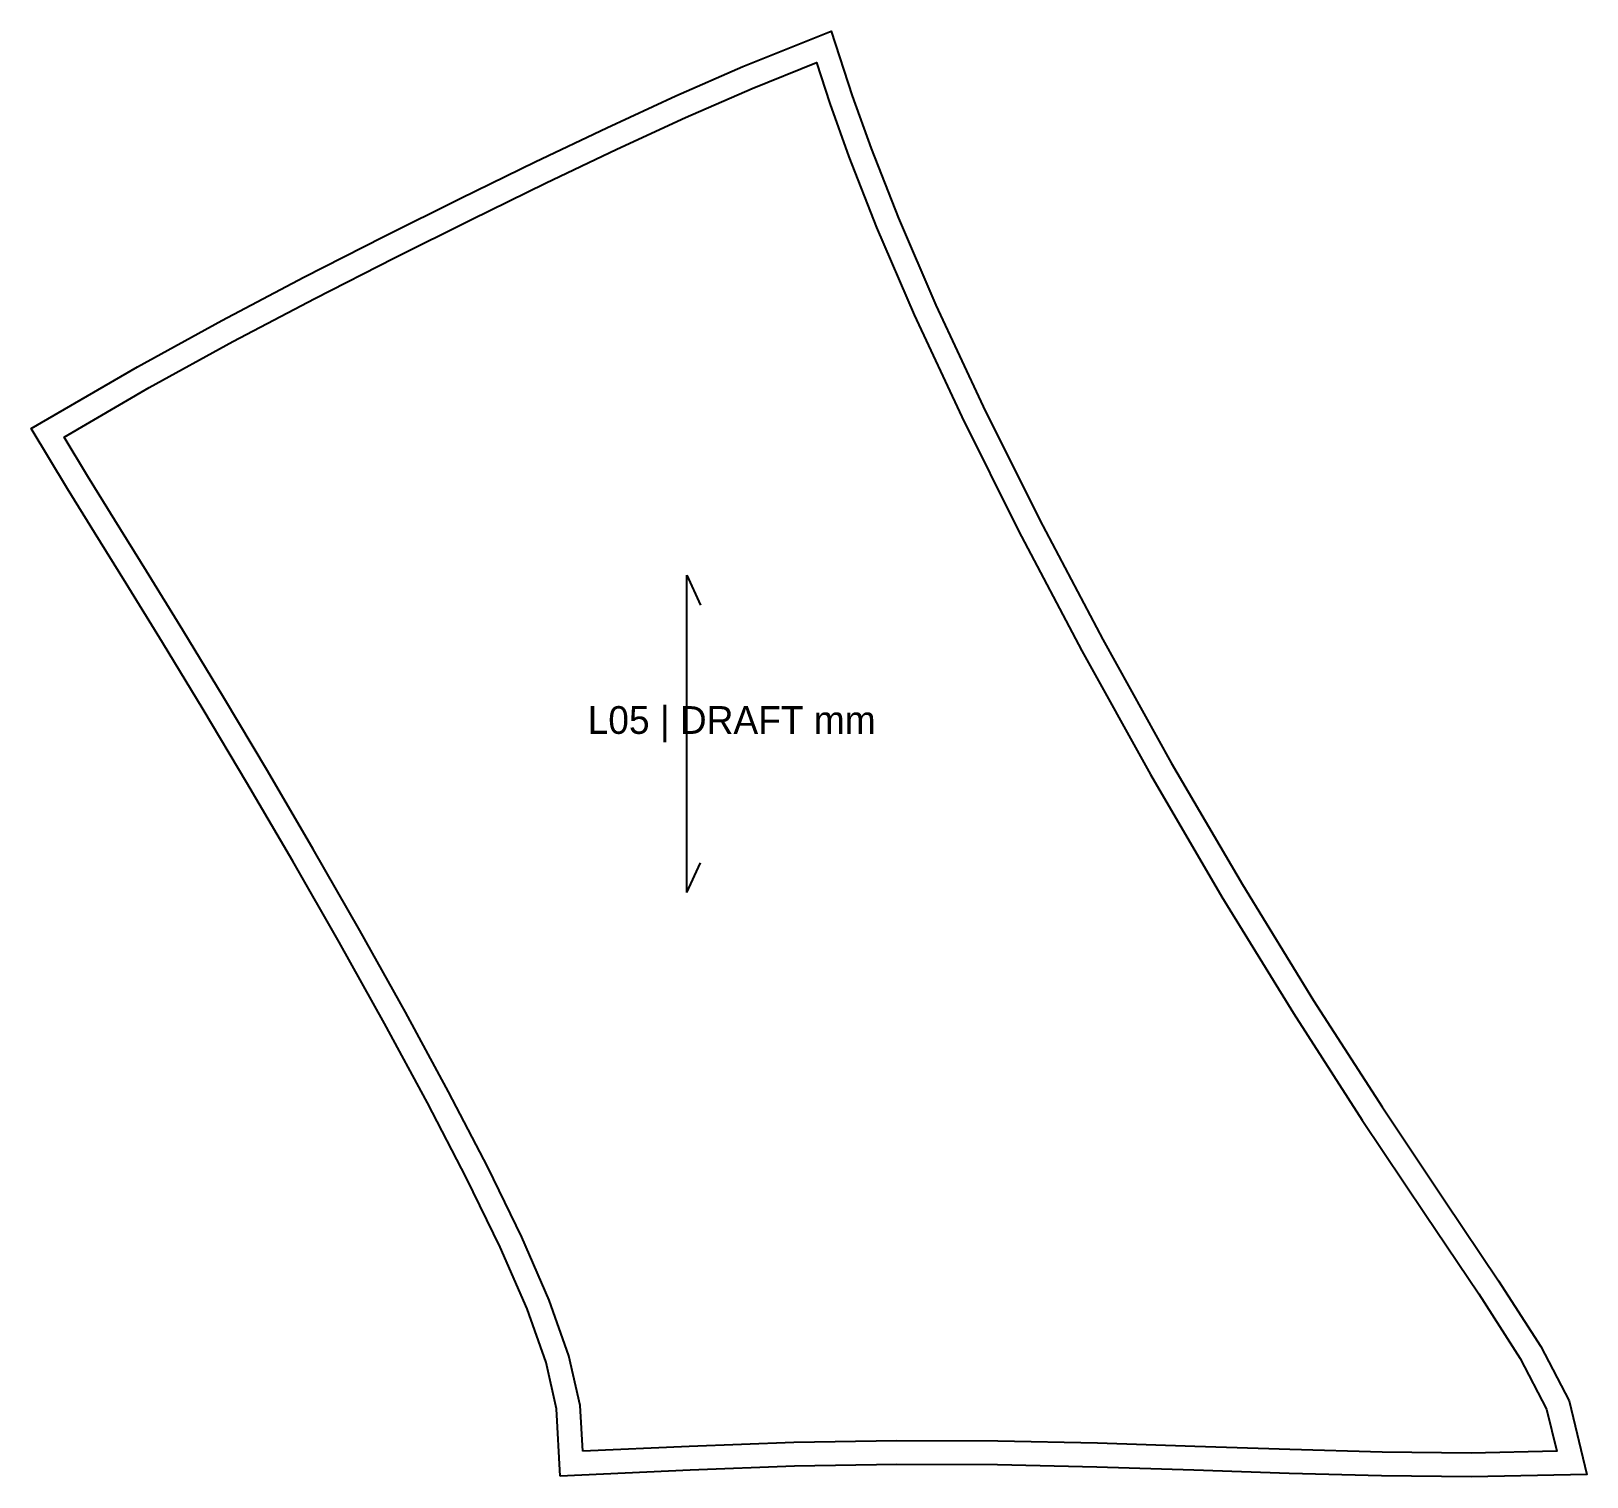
# Model space of a CAD drawing. Header units: millimetres. Extents: x -17 to 768, y -12 to 717.
import ezdxf

# ---------------------------------------------------------------- set-up
doc = ezdxf.new("R2010")
doc.units = ezdxf.units.MM
for name, color, linetype in [('CUT', 7, 'Continuous'), ('GRAIN', 1, 'Continuous'), ('LABEL', 7, 'Continuous'), ('SEW', 3, 'Continuous')]:
    doc.layers.add(name, color=color, linetype=linetype)

msp = doc.modelspace()

# ---------------------------------------------------------------- linework, layer by layer
at = {"layer": 'CUT'}
msp.add_lwpolyline([(250.36, -11.58), (248.5, 22.33), (243.2, 45.67), (233.61, 72.76), (220.06, 103.88), (203.11, 138.73), (183.42, 176.61), (161.7, 216.62), (138.75, 257.65), (115.37, 298.53), (92.31, 338.05), (70.24, 375.1), (49.76, 408.79), (31.37, 438.53), (15.41, 464.21), (1.78, 486.33), (-16.6, 516.68), (37.04, 547.82), (79.57, 571.16), (121.05, 593.02), (161.3, 613.58), (200.2, 632.97), (237.72, 651.25), (273.87, 668.44), (308.72, 684.49), (342.48, 699.3), (387.06, 717.16), (397.72, 684.56), (407.23, 657.98), (421.1, 622.76), (439.92, 578.99), (463.74, 527.81), (492.08, 470.91), (524.1, 410.28), (558.65, 348.13), (594.53, 286.72), (630.44, 228.23), (664.99, 174.56), (696.64, 127.15), (723.79, 86.87), (745.02, 53.75), (759.33, 26.36), (768.33, -10.73), (710.06, -12), (664.76, -11.56), (618.04, -10.27), (570.07, -8.62), (521.03, -7.05), (471.04, -5.99), (420.2, -5.77), (368.54, -6.64), (315.95, -8.61), (250.36, -11.58)], close=True, dxfattribs=at)
at = {"layer": 'GRAIN'}
for p, q in [((314.2, 282.72), (314.2, 442.72)), ((314.2, 442.72), (321.2, 427.72)), ((314.2, 282.72), (321.2, 297.72))]:
    msp.add_line(p, q, dxfattribs=at)
at = {"layer": 'SEW'}
msp.add_lwpolyline([(261.69, 0.94), (260.42, 23.99), (254.75, 49.01), (244.78, 77.16), (230.96, 108.9), (213.83, 144.12), (194.02, 182.24), (172.21, 222.41), (149.2, 263.56), (125.76, 304.53), (102.64, 344.14), (80.52, 381.29), (59.99, 415.06), (41.57, 444.86), (25.61, 470.53), (12.02, 492.58), (0, 512.44), (42.94, 537.37), (85.25, 560.59), (126.58, 582.36), (166.71, 602.87), (205.51, 622.21), (242.92, 640.44), (278.95, 657.57), (313.64, 673.54), (347.12, 688.23), (379.64, 701.25), (386.37, 680.68), (395.99, 653.76), (410, 618.19), (428.97, 574.09), (452.92, 522.6), (481.41, 465.43), (513.55, 404.56), (548.23, 342.19), (584.23, 280.55), (620.28, 221.84), (654.95, 167.98), (686.68, 120.47), (713.77, 80.28), (734.63, 47.72), (748.01, 22.11), (753.15, 0.94), (709.99, 0), (664.99, 0.44), (618.41, 1.73), (570.47, 3.38), (521.35, 4.95), (471.19, 6.01), (420.12, 6.23), (368.21, 5.35), (315.45, 3.38)], close=True, dxfattribs=at)

# ---------------------------------------------------------------- texts
at = {"layer": 'LABEL'}
msp.add_text('L05 | DRAFT mm', height=14, dxfattribs=at).set_placement((264.2, 362.72))

doc.saveas('drawing.dxf')
